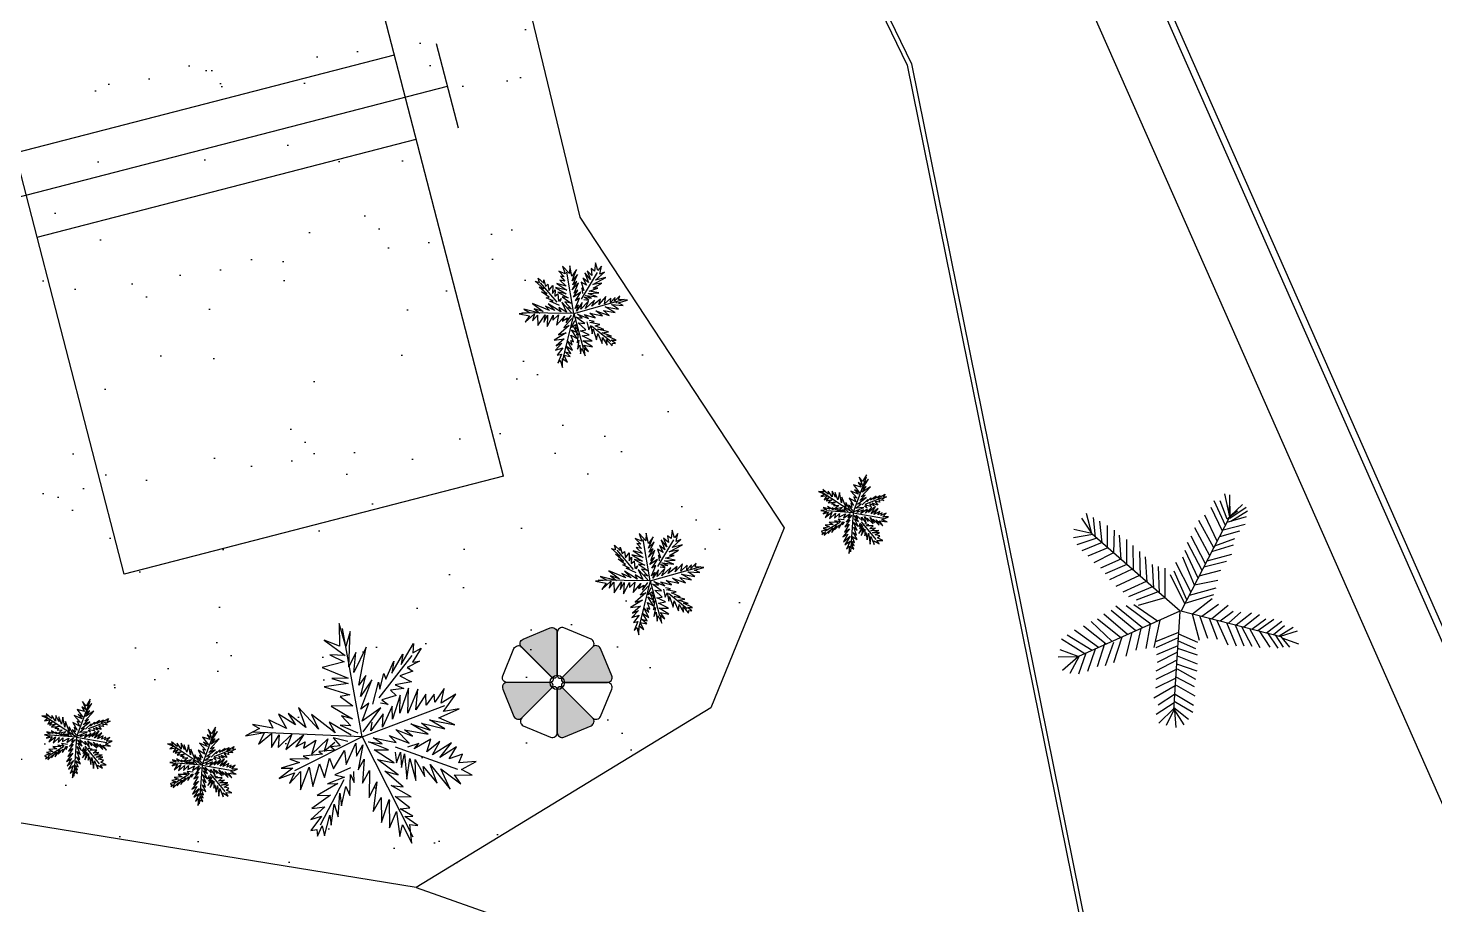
# Model space of a CAD drawing. Header units: millimetres. Extents: x 185 to 501, y 106 to 528.
# Drawn here: x 399.41 to 431.73, y 211.48 to 231.62 of the extents above; entities that cross this region are included whole.
import ezdxf

# ---------------------------------------------------------------- set-up
doc = ezdxf.new("R2010")
doc.units = ezdxf.units.MM
for name, color, linetype in [('aceras', 7, 'Continuous'), ('arboles', 84, 'Continuous'), ('arena playa', 253, 'Continuous'), ('cerca', 50, 'Continuous'), ('pavimento', 252, 'Continuous'), ('SITE_FURNISHINGS', 230, 'Continuous')]:
    doc.layers.add(name, color=color, linetype=linetype)

msp = doc.modelspace()

# ---------------------------------------------------------------- hatches: boundary and pattern name
msp.add_hatch(color=230).paths.add_polyline_path([(411.557, 217.744, 0.534511), (411.405, 217.846), (410.778, 217.586, 0.475071), (410.729, 217.423, -0.059116), (410.75, 217.407), (411.448, 216.709, -0.187719), (411.557, 216.757, 0.000562), (411.557, 216.757)])
h = msp.add_hatch(color=230)
edge = h.paths.add_edge_path()
edge.add_arc((411.729, 216.661), 0.0682, 135, 270)
edge.add_line((411.729, 216.592), (412.716, 216.592))
edge.add_arc((412.716, 216.702), 0.11, 270, 382.5)
edge.add_line((412.817, 216.744), (412.558, 217.371))
edge.add_arc((412.456, 217.329), 0.11, 22.5, 135)
edge.add_line((412.378, 217.407), (411.68, 216.709))
edge = h.paths.add_edge_path()
edge.add_arc((411.632, 216.428), 0.0682, 45, 180)
edge.add_line((411.564, 216.428), (411.564, 215.441))
edge.add_arc((411.674, 215.441), 0.11, 180, 292.5)
edge.add_line((411.716, 215.339), (412.343, 215.599))
edge.add_arc((412.301, 215.7), 0.11, 292.5, 405)
edge.add_line((412.378, 215.778), (411.68, 216.476))
edge = h.paths.add_edge_path()
edge.add_arc((410.672, 215.856), 0.11, 202.5, 315)
edge.add_line((410.75, 215.778), (411.448, 216.476))
edge.add_arc((411.4, 216.524), 0.0682, 315, 450)
edge.add_line((411.4, 216.592), (410.412, 216.592))
edge.add_arc((410.412, 216.483), 0.11, 90, 202.5)
edge.add_line((410.311, 216.44), (410.57, 215.814))
at = {"layer": 'arena playa'}
h = msp.add_hatch(dxfattribs=at)
h.set_pattern_fill('AR-SAND', color=256, scale=0.07, style=0)
h.set_pattern_definition([(37.5, (-1998.5492, 57.1), (-0.1120022, 3.4258927), [0, -2.70256, 0, -3.0226, 0, -2.88925]), (7.5, (-1998.5492, 57.1), (3.146663, 5.017776), [0, -1.45796, 0, -2.43586, 0, -0.93345]), (327.5, (-2000.7362, 57.1), (5.5369466, 0.0100603), [0, -0.889, 0, -3.2004, 0, -4.1783]), (317.5, (-2000.736, 57.1), (5.344895, 1.560505), [0, -0.4445, 0, -2.09804, 0, -2.4003])])
h.paths.add_polyline_path([(384.825, 236.855), (376.93, 236.855), (373.547, 232.348), (373.171, 227.091), (370.915, 220.143), (374.675, 215.449), (378.998, 203.807), (384.638, 202.117), (392.345, 206.248), (394.6, 210.942), (399.112, 213.383), (408.323, 211.881), (415.09, 216.012), (416.782, 220.143), (412.082, 227.278), (410.767, 232.724), (410.579, 238.732), (405.691, 245.868), (397.796, 247.558), (391.969, 245.68), (391.781, 238.357)])

# ---------------------------------------------------------------- linework, layer by layer
at = {"layer": 'aceras'}
for points in [[(359.006, 138.686), (400.473, 138.686, 0.077072), (460.859, 148.303), (388.599, 311.752)], [(359.006, 138.686), (400.473, 138.686, 0.077072), (460.859, 148.303), (388.599, 311.752)], [(361.939, 136.286), (400.476, 136.286, 0.073569), (458.689, 145.14, 0.515025), (461.377, 151.212), (391.564, 309.126)], [(361.939, 136.286), (400.476, 136.286, 0.073569), (458.689, 145.14, 0.515025), (461.377, 151.212), (391.564, 309.126)], [(361.944, 136.436), (400.476, 136.436, 0.073578), (458.652, 145.286, 0.516303), (461.244, 151.143), (391.432, 309.053)], [(361.944, 136.436), (400.476, 136.436, 0.073578), (458.652, 145.286, 0.516303), (461.244, 151.143), (391.432, 309.053)]]:
    msp.add_lwpolyline(points, format="xyb", dxfattribs=at)
at = {"layer": 'arboles', "linetype": 'Continuous'}
for p, q in [((411.943, 225.066), (411.782, 226.014)), ((412.118, 225.397), (412.486, 226.012)), ((411.562, 225.329), (411.182, 225.77)), ((411.943, 225.066), (413.113, 225.394)), ((411.943, 225.066), (410.748, 225.086)), ((411.943, 225.066), (411.66, 223.905)), ((411.943, 225.066), (412.159, 224.274)), ((412.361, 224.78), (412.792, 224.432)), ((418.362, 220.489), (418.672, 221.313)), ((418.362, 220.489), (417.626, 220.973)), ((418.639, 220.688), (419.039, 220.843)), ((426.916, 220.199), (426.66, 220.763)), ((426.956, 220.343), (426.798, 220.766)), ((427.018, 220.395), (426.901, 220.929)), ((427.011, 220.425), (427.02, 220.903)), ((418.362, 220.489), (417.759, 220.536)), ((418.362, 220.489), (418.299, 219.595)), ((418.362, 220.489), (419.059, 220.366)), ((423.847, 220.01), (423.725, 220.472)), ((426.847, 220.065), (426.592, 220.611)), ((427.015, 220.366), (427.391, 220.618)), ((427.028, 220.414), (427.029, 220.648)), ((427.028, 220.414), (427.193, 220.538)), ((427.034, 220.419), (427.309, 220.684)), ((427.039, 220.299), (427.421, 220.535)), ((418.06, 220.269), (417.712, 220.057)), ((418.548, 220.285), (418.883, 219.877)), ((423.844, 220.021), (423.614, 220.365)), ((423.935, 219.933), (423.888, 220.385)), ((424.085, 219.802), (424.033, 220.298)), ((424.205, 219.696), (424.204, 220.196)), ((425.905, 218.244), (427.028, 220.414)), ((426.556, 219.502), (426.212, 220.145)), ((426.649, 219.682), (426.303, 220.31)), ((426.728, 219.835), (426.443, 220.437)), ((426.865, 220.1), (427.372, 220.231)), ((426.955, 220.274), (427.399, 220.406)), ((427.028, 220.414), (426.956, 220.343)), ((413.699, 218.926), (413.538, 219.874)), ((413.875, 219.257), (414.243, 219.872)), ((423.869, 219.991), (423.43, 219.914)), ((423.845, 220.017), (423.434, 220.109)), ((423.964, 219.907), (423.504, 219.751)), ((424.082, 219.804), (423.614, 219.614)), ((425.88, 218.227), (423.857, 220.001)), ((424.356, 219.564), (424.368, 220.089)), ((424.522, 219.418), (424.486, 219.977)), ((424.651, 219.305), (424.652, 219.874)), ((426.382, 219.166), (426.048, 219.807)), ((426.459, 219.315), (426.129, 219.954)), ((426.675, 219.733), (427.133, 219.899)), ((426.786, 219.948), (427.246, 220.079)), ((413.318, 219.189), (412.938, 219.63)), ((424.215, 219.688), (423.757, 219.497)), ((424.346, 219.573), (423.891, 219.339)), ((424.803, 219.172), (424.796, 219.737)), ((424.966, 219.028), (424.952, 219.601)), ((425.116, 218.897), (425.082, 219.478)), ((426.29, 218.989), (425.995, 219.624)), ((426.497, 219.388), (427.062, 219.536)), ((426.605, 219.598), (427.104, 219.754)), ((413.699, 218.926), (414.87, 219.254)), ((424.511, 219.428), (424.044, 219.22)), ((424.651, 219.305), (424.15, 219.085)), ((424.778, 219.194), (424.253, 218.953)), ((425.27, 218.762), (425.238, 219.299)), ((425.406, 218.643), (425.381, 219.259)), ((425.536, 218.529), (425.532, 219.22)), ((426.03, 218.487), (425.736, 219.147)), ((426.119, 218.674), (425.774, 219.351)), ((426.208, 218.831), (425.935, 219.467)), ((426.317, 219.042), (426.809, 219.17)), ((426.424, 219.248), (426.939, 219.377)), ((413.699, 218.926), (412.504, 218.946)), ((413.699, 218.926), (413.416, 217.765)), ((413.699, 218.926), (413.915, 218.134)), ((424.939, 219.052), (424.396, 218.798)), ((425.096, 218.915), (424.559, 218.665)), ((425.984, 218.398), (425.654, 219.068)), ((426.21, 218.835), (426.741, 218.945)), ((414.118, 218.64), (414.548, 218.293)), ((425.243, 218.786), (424.688, 218.561)), ((425.371, 218.673), (424.863, 218.486)), ((425.526, 218.538), (424.912, 218.362)), ((425.991, 218.411), (426.65, 218.611)), ((426.088, 218.599), (426.708, 218.769)), ((426.158, 218.169), (426.612, 218.519)), ((425.866, 218.23), (423.543, 217.19)), ((424.858, 217.779), (424.293, 218.246)), ((425.011, 217.848), (424.401, 218.344)), ((425.201, 217.933), (424.635, 218.353)), ((425.359, 218.003), (424.815, 218.379)), ((425.873, 218.222), (425.727, 215.954)), ((425.894, 218.237), (428.188, 217.651)), ((426.373, 218.115), (426.757, 218.389)), ((426.597, 218.057), (426.98, 218.371)), ((426.797, 218.006), (427.094, 218.23)), ((426.989, 217.957), (427.274, 218.206)), ((427.16, 217.914), (427.518, 218.192)), ((424.176, 217.474), (423.658, 217.888)), ((424.315, 217.536), (423.829, 217.994)), ((424.509, 217.623), (423.979, 218.05)), ((424.669, 217.695), (424.125, 218.16)), ((425.189, 217.927), (425.089, 217.375)), ((425.408, 218.025), (425.274, 217.394)), ((426.149, 218.172), (426.313, 217.565)), ((426.322, 218.128), (426.503, 217.607)), ((426.544, 218.071), (426.725, 217.59)), ((426.712, 218.028), (426.976, 217.455)), ((426.943, 217.969), (427.16, 217.433)), ((427.143, 217.918), (427.342, 217.436)), ((427.289, 217.881), (427.526, 217.425)), ((427.338, 217.868), (427.698, 218.15)), ((427.526, 217.82), (427.842, 218.053)), ((427.66, 217.786), (428.032, 218.049)), ((427.862, 217.735), (428.213, 218)), ((428.021, 217.694), (428.278, 217.898)), ((428.151, 217.661), (428.476, 217.861)), ((407.08, 215.34), (406.628, 217.831)), ((423.684, 217.253), (423.152, 217.588)), ((423.852, 217.328), (423.281, 217.682)), ((424.001, 217.395), (423.446, 217.79)), ((424.536, 217.635), (424.347, 217.046)), ((424.767, 217.738), (424.631, 217.193)), ((424.977, 217.832), (424.861, 217.336)), ((425.842, 217.742), (425.307, 217.525)), ((425.834, 217.62), (425.315, 217.388)), ((425.83, 217.552), (426.231, 217.372)), ((425.84, 217.709), (426.279, 217.516)), ((427.47, 217.835), (427.71, 217.396)), ((427.691, 217.778), (427.937, 217.403)), ((427.885, 217.729), (428.121, 217.378)), ((428.059, 217.684), (428.246, 217.4)), ((428.179, 217.653), (428.576, 217.776)), ((428.182, 217.653), (428.393, 217.404)), ((428.21, 217.62), (428.599, 217.48)), ((407.47, 216.241), (408.229, 217.212)), ((423.533, 217.186), (423.118, 217.343)), ((423.709, 217.264), (423.54, 216.781)), ((423.925, 217.361), (423.747, 216.844)), ((424.143, 217.5), (423.97, 216.95)), ((424.345, 217.508), (424.157, 216.973)), ((425.822, 217.433), (425.335, 217.225)), ((425.813, 217.286), (425.346, 217.054)), ((425.808, 217.207), (426.268, 217.023)), ((425.819, 217.38), (426.27, 217.224)), ((423.548, 217.183), (423.071, 217.172)), ((423.531, 217.182), (423.171, 216.869)), ((423.555, 217.195), (423.345, 216.797)), ((425.787, 216.892), (425.315, 216.658)), ((425.801, 217.108), (425.317, 216.852)), ((425.796, 217.023), (426.26, 216.862)), ((425.811, 216.904), (426.227, 216.666)), ((425.774, 216.693), (425.311, 216.465)), ((425.776, 216.725), (426.199, 216.499)), ((425.763, 216.517), (425.273, 216.235)), ((425.75, 216.314), (425.372, 216.071)), ((425.762, 216.322), (426.185, 216.07)), ((425.787, 216.53), (426.212, 216.283)), ((400.52, 215.335), (400.83, 216.16)), ((407.08, 215.34), (408.984, 216.066)), ((425.738, 216.127), (425.325, 215.859)), ((425.729, 215.994), (425.386, 215.655)), ((425.726, 215.947), (425.555, 215.605)), ((425.728, 215.976), (425.961, 215.619)), ((425.731, 216.02), (426.07, 215.749)), ((425.74, 216.166), (426.166, 215.911)), ((425.746, 215.949), (425.777, 215.558)), ((400.52, 215.335), (399.785, 215.82)), ((400.797, 215.535), (401.197, 215.689)), ((400.52, 215.335), (399.917, 215.382)), ((400.52, 215.335), (400.457, 214.442)), ((400.52, 215.335), (401.218, 215.212)), ((403.403, 214.695), (403.714, 215.52)), ((407.08, 215.34), (404.552, 215.447)), ((407.08, 215.34), (405.526, 214.563)), ((407.08, 215.34), (408.247, 213.043)), ((400.218, 215.116), (399.87, 214.903)), ((400.706, 215.131), (401.041, 214.724)), ((403.403, 214.695), (402.668, 215.18)), ((403.68, 214.895), (404.08, 215.049)), ((407.841, 215.112), (409.271, 214.602)), ((403.403, 214.695), (402.8, 214.742)), ((403.403, 214.695), (403.34, 213.802)), ((403.403, 214.695), (404.101, 214.572)), ((403.101, 214.476), (402.753, 214.263)), ((403.589, 214.491), (403.925, 214.084)), ((406.66, 214.352), (406.117, 213.313))]:
    msp.add_line(p, q, dxfattribs=at)
at = {"layer": 'arboles', "linetype": 'Continuous', "flags": 128}
for points in [[(411.961, 224.903), (411.892, 224.755), (411.989, 224.813), (411.982, 224.712), (412.027, 224.751), (412.004, 224.575), (412.042, 224.607), (412.02, 224.397), (412.063, 224.453), (412.027, 224.25), (412.082, 224.344), (412.101, 224.138), (412.127, 224.263), (412.209, 224.097), (412.181, 224.271), (412.282, 224.196), (412.179, 224.338), (412.375, 224.299), (412.15, 224.439), (412.363, 224.438), (412.138, 224.555), (412.294, 224.581), (412.1, 224.673), (412.22, 224.693), (412.048, 224.852), (412.202, 224.839), (411.995, 224.987), (412.134, 224.964), (412.027, 225.055), (412.283, 224.954), (412.181, 225.042), (412.436, 224.972), (412.313, 225.074), (412.602, 225.014), (412.453, 225.128), (412.758, 225.024), (412.625, 225.14), (412.893, 225.09), (412.664, 225.222), (412.968, 225.165), (412.809, 225.274), (413.081, 225.255), (412.964, 225.311), (413.176, 225.371), (412.974, 225.389), (413.002, 225.47), (412.879, 225.351), (412.893, 225.438), (412.787, 225.318), (412.796, 225.423), (412.647, 225.29), (412.683, 225.46), (412.521, 225.273), (412.56, 225.398), (412.356, 225.234), (412.42, 225.371), (412.214, 225.181), (412.284, 225.352), (412.103, 225.166), (412.135, 225.319), (412.007, 225.125), (412.056, 225.266), (411.977, 225.183), (412.072, 225.419), (411.983, 225.357), (412.11, 225.555), (411.935, 225.44), (412.04, 225.604), (411.956, 225.534), (412.053, 225.775), (411.907, 225.614), (412.014, 225.804), (411.921, 225.728), (412.032, 225.963), (411.904, 225.819), (412.009, 226.077), (411.903, 225.923), (411.85, 226.159), (411.845, 225.984), (411.687, 226.152), (411.749, 225.979), (411.6, 226.04), (411.727, 225.913), (411.638, 225.922), (411.74, 225.813), (411.621, 225.836), (411.769, 225.696), (411.551, 225.759), (411.785, 225.604), (411.522, 225.662), (411.768, 225.519), (411.577, 225.559), (411.819, 225.428), (411.679, 225.451), (411.881, 225.305), (411.742, 225.337), (411.895, 225.171), (411.806, 225.203)], [(412.174, 225.387), (412.289, 225.376), (412.184, 225.443), (412.35, 225.421), (412.211, 225.48), (412.485, 225.451), (412.274, 225.527), (412.519, 225.545), (412.294, 225.584), (412.495, 225.649), (412.386, 225.651), (412.592, 225.768), (412.38, 225.731), (412.684, 225.891), (412.447, 225.836), (412.65, 226.018), (412.543, 225.968), (412.581, 226.154), (412.5, 226.055), (412.445, 226.228), (412.423, 226.041), (412.34, 226.098), (412.361, 225.944), (412.249, 226.047), (412.326, 225.85), (412.196, 226.005), (412.282, 225.777), (412.154, 225.881), (412.238, 225.721), (412.111, 225.791), (412.179, 225.595), (412.13, 225.655), (412.147, 225.527)], [(411.617, 225.249), (411.393, 225.355), (411.47, 225.356), (411.312, 225.431), (411.377, 225.44), (411.205, 225.565), (411.326, 225.517), (411.147, 225.676), (411.255, 225.635), (411.058, 225.812), (411.154, 225.783), (411.125, 225.883), (411.255, 225.762), (411.257, 225.838), (411.298, 225.691), (411.35, 225.744), (411.373, 225.595), (411.46, 225.708), (411.459, 225.528), (411.515, 225.612), (411.506, 225.466), (411.574, 225.517), (411.591, 225.355), (411.652, 225.414), (411.624, 225.333)], [(411.888, 225.087), (411.671, 225.327), (411.775, 225.101), (411.598, 225.208), (411.645, 225.109), (411.356, 225.29), (411.509, 225.133), (411.296, 225.234), (411.384, 225.139), (410.996, 225.299), (411.239, 225.114), (411.032, 225.178), (411.167, 225.075), (410.795, 225.164), (410.945, 225.086), (410.686, 225.061), (410.929, 225.017), (410.831, 224.866), (411.042, 225.057), (410.999, 224.897), (411.107, 225.033), (411.119, 224.79), (411.288, 225.041), (411.257, 224.868), (411.344, 225.031), (411.329, 224.767), (411.468, 225.026), (411.466, 224.916), (411.592, 225.034), (411.549, 224.8), (411.728, 225.003), (411.675, 224.891), (411.799, 224.969), (411.769, 224.856), (411.888, 225.031)], [(411.902, 224.954), (411.716, 224.744), (411.841, 224.789), (411.595, 224.574), (411.767, 224.62), (411.494, 224.452), (411.722, 224.488), (411.536, 224.328), (411.673, 224.384), (411.523, 224.224), (411.694, 224.28), (411.564, 224.111), (411.659, 224.136), (411.577, 223.928), (411.635, 223.994), (411.683, 223.827), (411.688, 224.035), (411.801, 223.949), (411.714, 224.11), (411.863, 224.08), (411.744, 224.189), (411.876, 224.15), (411.764, 224.324), (411.912, 224.227), (411.796, 224.446), (411.909, 224.339), (411.874, 224.449), (411.937, 224.419), (411.879, 224.567), (412.02, 224.49), (411.89, 224.696), (412.013, 224.631), (411.94, 224.766)], [(412.247, 224.878), (412.288, 224.695), (412.334, 224.793), (412.369, 224.599), (412.387, 224.708), (412.47, 224.465), (412.494, 224.607), (412.597, 224.381), (412.606, 224.52), (412.71, 224.344), (412.698, 224.467), (412.827, 224.322), (412.831, 224.387), (412.904, 224.379), (412.801, 224.452), (412.915, 224.458), (412.707, 224.556), (412.814, 224.549), (412.596, 224.626), (412.742, 224.644), (412.491, 224.709), (412.632, 224.702), (412.436, 224.788), (412.541, 224.812), (412.316, 224.862), (412.411, 224.884), (412.294, 224.906)], [(418.39, 220.521), (418.611, 220.613), (418.428, 220.597), (418.546, 220.693), (418.466, 220.685), (418.663, 220.841), (418.516, 220.773), (418.639, 220.896), (418.551, 220.858), (418.759, 221.088), (418.57, 220.965), (418.666, 221.093), (418.56, 221.025), (418.715, 221.262), (418.623, 221.176), (418.671, 221.362), (418.579, 221.205), (418.499, 221.31), (418.579, 221.117), (418.478, 221.186), (418.546, 221.077), (418.374, 221.129), (418.507, 220.95), (418.395, 221.014), (418.486, 220.914), (418.307, 220.989), (418.452, 220.828), (418.376, 220.857), (418.426, 220.74), (418.275, 220.828), (418.371, 220.654), (418.307, 220.718), (418.33, 220.613), (418.26, 220.662), (418.351, 220.536)], [(418.294, 220.545), (418.195, 220.726), (418.195, 220.628), (418.107, 220.852), (418.096, 220.721), (418.047, 220.953), (418.015, 220.786), (417.951, 220.954), (417.956, 220.846), (417.882, 220.989), (417.878, 220.857), (417.793, 220.989), (417.787, 220.917), (417.663, 221.025), (417.694, 220.969), (417.567, 220.977), (417.71, 220.921), (417.622, 220.865), (417.756, 220.885), (417.697, 220.789), (417.803, 220.844), (417.743, 220.762), (417.891, 220.797), (417.787, 220.718), (417.968, 220.745), (417.866, 220.693), (417.951, 220.69), (417.915, 220.654), (418.031, 220.657), (417.943, 220.578), (418.118, 220.617), (418.042, 220.548), (418.154, 220.566)], [(418.57, 220.669), (418.699, 220.799), (418.68, 220.745), (418.771, 220.836), (418.762, 220.789), (418.891, 220.877), (418.828, 220.805), (418.982, 220.89), (418.927, 220.825), (419.099, 220.918), (419.055, 220.858), (419.132, 220.854), (419.015, 220.794), (419.067, 220.773), (418.956, 220.781), (418.979, 220.732), (418.871, 220.753), (418.927, 220.665), (418.803, 220.71), (418.847, 220.651), (418.748, 220.693), (418.767, 220.633), (418.65, 220.662), (418.675, 220.605), (418.626, 220.644)], [(418.244, 220.517), (418.159, 220.602), (418.174, 220.52), (418.107, 220.55), (418.123, 220.509), (418.006, 220.569), (418.019, 220.534), (417.878, 220.602), (417.907, 220.558), (417.775, 220.633), (417.826, 220.572), (417.678, 220.61), (417.759, 220.561), (417.623, 220.545), (417.751, 220.521), (417.674, 220.469), (417.798, 220.506), (417.723, 220.38), (417.875, 220.501), (417.822, 220.353), (417.959, 220.48), (417.938, 220.366), (418.05, 220.477), (418.034, 220.389), (418.187, 220.469), (418.14, 220.366), (418.294, 220.473), (418.244, 220.381), (418.334, 220.433), (418.2, 220.28), (418.286, 220.329), (418.174, 220.17), (418.275, 220.23), (418.162, 220.044), (418.278, 220.12), (418.13, 219.934), (418.244, 219.997), (418.143, 219.824), (418.291, 219.95), (418.176, 219.753), (418.291, 219.836), (418.211, 219.652), (418.278, 219.72), (418.267, 219.558), (418.33, 219.693), (418.379, 219.654), (418.327, 219.769), (418.384, 219.737), (418.327, 219.841), (418.398, 219.808), (418.343, 219.945), (418.452, 219.877), (418.362, 220.036), (418.439, 219.978), (418.376, 220.161), (418.455, 220.082), (418.374, 220.273), (418.475, 220.181), (418.392, 220.353), (418.489, 220.293), (418.387, 220.43), (418.472, 220.361), (418.434, 220.436), (418.574, 220.312), (418.554, 220.389), (418.659, 220.252), (418.623, 220.402), (418.711, 220.288), (418.683, 220.364), (418.826, 220.236), (418.751, 220.378), (418.856, 220.257), (418.826, 220.34), (418.962, 220.205), (418.894, 220.329), (419.047, 220.192), (418.967, 220.304), (419.143, 220.282), (419.023, 220.329), (419.179, 220.397), (419.044, 220.397), (419.122, 220.485), (419.003, 220.429), (419.031, 220.488), (418.93, 220.444), (418.976, 220.521), (418.842, 220.454), (418.94, 220.589), (418.774, 220.465), (418.88, 220.633), (418.719, 220.498), (418.795, 220.621), (418.644, 220.485), (418.694, 220.577), (418.543, 220.473), (418.6, 220.561), (418.447, 220.496), (418.491, 220.55)], [(418.156, 220.325), (418.019, 220.342), (418.075, 220.285), (417.932, 220.309), (418.003, 220.269), (417.814, 220.273), (417.907, 220.221), (417.724, 220.205), (417.819, 220.164), (417.671, 220.136), (417.759, 220.114), (417.627, 220.06), (417.671, 220.041), (417.647, 219.992), (417.723, 220.046), (417.699, 219.966), (417.819, 220.085), (417.787, 220.013), (417.894, 220.145), (417.871, 220.04), (417.978, 220.197), (417.938, 220.101), (418.047, 220.216), (418.037, 220.137), (418.127, 220.28), (418.119, 220.21), (418.163, 220.285)], [(418.527, 220.249), (418.491, 220.172), (418.563, 220.229), (418.507, 220.118), (418.582, 220.2), (418.494, 220.018), (418.6, 220.145), (418.551, 219.97), (418.634, 220.117), (418.63, 219.961), (418.658, 220.036), (418.688, 219.865), (418.715, 220.021), (418.751, 219.77), (418.771, 219.948), (418.847, 219.762), (418.839, 219.849), (418.959, 219.777), (418.91, 219.857), (419.044, 219.852), (418.919, 219.914), (418.979, 219.958), (418.867, 219.981), (418.967, 220.033), (418.811, 220.029), (418.951, 220.08), (418.771, 220.077), (418.875, 220.14), (418.743, 220.121), (418.823, 220.192), (418.671, 220.194), (418.724, 220.213), (418.631, 220.233)], [(413.718, 218.763), (413.648, 218.615), (413.745, 218.673), (413.738, 218.572), (413.783, 218.611), (413.76, 218.435), (413.798, 218.467), (413.776, 218.257), (413.819, 218.313), (413.783, 218.11), (413.838, 218.204), (413.857, 217.998), (413.883, 218.123), (413.965, 217.957), (413.937, 218.131), (414.038, 218.056), (413.935, 218.198), (414.131, 218.159), (413.906, 218.299), (414.12, 218.298), (413.894, 218.415), (414.05, 218.441), (413.856, 218.533), (413.976, 218.553), (413.804, 218.712), (413.958, 218.699), (413.751, 218.847), (413.891, 218.824), (413.783, 218.915), (414.04, 218.814), (413.938, 218.903), (414.192, 218.832), (414.069, 218.934), (414.359, 218.874), (414.209, 218.988), (414.514, 218.884), (414.382, 219), (414.649, 218.95), (414.42, 219.082), (414.724, 219.025), (414.565, 219.134), (414.837, 219.115), (414.72, 219.171), (414.932, 219.231), (414.73, 219.25), (414.758, 219.33), (414.635, 219.211), (414.65, 219.298), (414.543, 219.178), (414.553, 219.284), (414.403, 219.15), (414.44, 219.32), (414.277, 219.133), (414.317, 219.258), (414.112, 219.094), (414.177, 219.231), (413.97, 219.041), (414.04, 219.212), (413.859, 219.027), (413.891, 219.179), (413.763, 218.985), (413.813, 219.126), (413.733, 219.043), (413.828, 219.279), (413.739, 219.217), (413.866, 219.415), (413.691, 219.3), (413.796, 219.464), (413.712, 219.394), (413.81, 219.635), (413.663, 219.474), (413.77, 219.664), (413.677, 219.588), (413.788, 219.823), (413.66, 219.679), (413.765, 219.937), (413.659, 219.783), (413.607, 220.019), (413.601, 219.844), (413.443, 220.012), (413.505, 219.839), (413.356, 219.9), (413.484, 219.773), (413.394, 219.782), (413.497, 219.673), (413.377, 219.696), (413.525, 219.556), (413.307, 219.619), (413.542, 219.464), (413.278, 219.522), (413.525, 219.379), (413.333, 219.419), (413.575, 219.288), (413.435, 219.311), (413.637, 219.165), (413.499, 219.197), (413.651, 219.031), (413.562, 219.063)], [(413.93, 219.247), (414.045, 219.236), (413.94, 219.303), (414.107, 219.281), (413.967, 219.34), (414.241, 219.311), (414.03, 219.387), (414.276, 219.405), (414.05, 219.444), (414.252, 219.51), (414.142, 219.511), (414.348, 219.628), (414.136, 219.591), (414.44, 219.752), (414.203, 219.696), (414.406, 219.878), (414.299, 219.828), (414.337, 220.014), (414.256, 219.915), (414.201, 220.088), (414.18, 219.901), (414.096, 219.958), (414.117, 219.804), (414.005, 219.907), (414.082, 219.71), (413.952, 219.865), (414.038, 219.637), (413.91, 219.741), (413.995, 219.581), (413.867, 219.651), (413.935, 219.455), (413.887, 219.515), (413.903, 219.387)], [(413.374, 219.109), (413.15, 219.215), (413.227, 219.216), (413.068, 219.291), (413.133, 219.3), (412.961, 219.425), (413.083, 219.377), (412.903, 219.536), (413.011, 219.495), (412.814, 219.672), (412.911, 219.643), (412.881, 219.743), (413.011, 219.622), (413.013, 219.698), (413.054, 219.551), (413.106, 219.604), (413.129, 219.455), (413.216, 219.568), (413.215, 219.388), (413.271, 219.472), (413.262, 219.326), (413.33, 219.377), (413.347, 219.216), (413.408, 219.274), (413.38, 219.193)], [(413.645, 218.948), (413.427, 219.188), (413.531, 218.961), (413.354, 219.068), (413.401, 218.969), (413.112, 219.15), (413.265, 218.993), (413.052, 219.094), (413.141, 218.999), (412.752, 219.159), (412.995, 218.974), (412.788, 219.039), (412.923, 218.935), (412.551, 219.024), (412.701, 218.946), (412.442, 218.922), (412.685, 218.877), (412.587, 218.726), (412.798, 218.917), (412.755, 218.757), (412.863, 218.893), (412.875, 218.65), (413.044, 218.901), (413.013, 218.728), (413.1, 218.891), (413.085, 218.627), (413.224, 218.886), (413.223, 218.776), (413.348, 218.894), (413.305, 218.66), (413.484, 218.863), (413.431, 218.751), (413.555, 218.829), (413.525, 218.716), (413.645, 218.891)], [(413.658, 218.814), (413.472, 218.604), (413.597, 218.649), (413.352, 218.434), (413.524, 218.48), (413.25, 218.312), (413.478, 218.348), (413.292, 218.188), (413.429, 218.244), (413.279, 218.084), (413.45, 218.14), (413.32, 217.971), (413.415, 217.996), (413.333, 217.788), (413.391, 217.854), (413.439, 217.687), (413.444, 217.896), (413.557, 217.809), (413.47, 217.97), (413.619, 217.94), (413.501, 218.049), (413.633, 218.01), (413.521, 218.184), (413.669, 218.087), (413.552, 218.306), (413.665, 218.199), (413.63, 218.309), (413.693, 218.279), (413.636, 218.427), (413.777, 218.35), (413.646, 218.556), (413.769, 218.491), (413.696, 218.626)], [(414.003, 218.738), (414.044, 218.555), (414.09, 218.653), (414.126, 218.459), (414.144, 218.568), (414.226, 218.325), (414.25, 218.467), (414.353, 218.241), (414.363, 218.38), (414.466, 218.204), (414.454, 218.327), (414.583, 218.182), (414.587, 218.247), (414.66, 218.24), (414.557, 218.312), (414.671, 218.318), (414.463, 218.416), (414.57, 218.409), (414.352, 218.486), (414.498, 218.504), (414.248, 218.569), (414.388, 218.562), (414.192, 218.648), (414.297, 218.672), (414.073, 218.722), (414.167, 218.744), (414.05, 218.766)], [(407.104, 215.461), (407.512, 216.012), (407.085, 215.704), (407.234, 216.115), (407.048, 215.977), (407.303, 216.652), (407.042, 216.269), (407.163, 216.753), (407.002, 216.53), (407.174, 217.404), (406.89, 216.822), (406.938, 217.278), (406.778, 216.955), (406.81, 217.766), (406.71, 217.421), (406.552, 217.949), (406.559, 217.426), (406.206, 217.567), (406.69, 217.208), (406.339, 217.23), (406.666, 217.063), (406.166, 216.937), (406.758, 216.69), (406.387, 216.684), (406.761, 216.57), (406.207, 216.491), (406.801, 216.309), (406.573, 216.268), (406.869, 216.055), (406.366, 216.049), (406.861, 215.76), (406.607, 215.823), (406.821, 215.598), (406.574, 215.614), (406.986, 215.438)], [(407.327, 216.092), (407.455, 216.601), (407.488, 216.441), (407.578, 216.801), (407.624, 216.671), (407.812, 217.079), (407.764, 216.807), (408.019, 217.245), (407.978, 217.004), (408.264, 217.487), (408.244, 217.274), (408.441, 217.377), (408.242, 217.057), (408.401, 217.083), (408.114, 216.938), (408.244, 216.852), (407.946, 216.742), (408.216, 216.608), (407.842, 216.537), (408.039, 216.455), (407.731, 216.413), (407.866, 216.293), (407.537, 216.191), (407.683, 216.088), (407.504, 216.113)], [(406.749, 215.233), (406.414, 215.317), (406.574, 215.139), (406.363, 215.112), (406.462, 215.035), (406.086, 215.01), (406.169, 214.943), (405.723, 214.903), (405.858, 214.836), (405.42, 214.827), (405.639, 214.753), (405.218, 214.627), (405.488, 214.625), (405.178, 214.386), (405.527, 214.517), (405.414, 214.275), (405.667, 214.548), (405.667, 214.125), (405.864, 214.65), (405.951, 214.206), (406.1, 214.723), (406.22, 214.409), (406.33, 214.85), (406.421, 214.609), (406.679, 215.033), (406.717, 214.707), (406.939, 215.199), (406.95, 214.899), (407.094, 215.16), (406.99, 214.586), (407.131, 214.834), (407.091, 214.277), (407.251, 214.573), (407.246, 213.948), (407.421, 214.306), (407.331, 213.629), (407.517, 213.952), (407.525, 213.376), (407.704, 213.905), (407.711, 213.25), (407.871, 213.626), (407.945, 213.053), (408.012, 213.32), (408.225, 212.904), (408.18, 213.331), (408.359, 213.306), (408.061, 213.512), (408.247, 213.519), (407.954, 213.691), (408.177, 213.714), (407.839, 213.971), (408.207, 213.964), (407.75, 214.224), (408.027, 214.194), (407.602, 214.551), (407.912, 214.474), (407.432, 214.825), (407.816, 214.748), (407.356, 215.048), (407.686, 215.045), (407.231, 215.232), (407.543, 215.186), (407.338, 215.317), (407.867, 215.217), (407.703, 215.377), (408.165, 215.195), (407.855, 215.511), (408.24, 215.362), (408.058, 215.506), (408.6, 215.403), (408.204, 215.641), (408.644, 215.498), (408.447, 215.66), (408.981, 215.526), (408.63, 215.732), (409.209, 215.62), (408.846, 215.777), (409.313, 215.984), (408.948, 215.923), (409.233, 216.321), (408.899, 216.12), (408.963, 216.454), (408.751, 216.138), (408.733, 216.327), (408.549, 216.069), (408.548, 216.327), (408.318, 215.962), (408.359, 216.441), (408.135, 215.89), (408.146, 216.461), (407.95, 215.89), (407.955, 216.304), (407.782, 215.747), (407.771, 216.047), (407.552, 215.567), (407.562, 215.868), (407.281, 215.483), (407.31, 215.68)], [(400.549, 215.368), (400.769, 215.459), (400.586, 215.443), (400.704, 215.539), (400.624, 215.531), (400.821, 215.687), (400.675, 215.62), (400.797, 215.742), (400.709, 215.705), (400.917, 215.935), (400.728, 215.812), (400.824, 215.939), (400.719, 215.872), (400.873, 216.108), (400.782, 216.023), (400.829, 216.208), (400.738, 216.051), (400.657, 216.157), (400.738, 215.963), (400.637, 216.032), (400.704, 215.923), (400.533, 215.975), (400.665, 215.796), (400.553, 215.86), (400.645, 215.76), (400.465, 215.835), (400.61, 215.675), (400.534, 215.703), (400.585, 215.586), (400.434, 215.675), (400.53, 215.5), (400.465, 215.564), (400.489, 215.459), (400.418, 215.508), (400.509, 215.382)], [(406.832, 215.378), (406.32, 215.678), (406.464, 215.437), (405.916, 215.858), (406.082, 215.519), (405.619, 216.018), (405.788, 215.56), (405.38, 215.88), (405.552, 215.619), (405.158, 215.863), (405.346, 215.532), (404.941, 215.733), (405.032, 215.545), (404.565, 215.629), (404.726, 215.536), (404.4, 215.367), (404.835, 215.442), (404.701, 215.172), (405.001, 215.421), (404.999, 215.098), (405.178, 215.389), (405.152, 215.099), (405.465, 215.403), (405.325, 215.056), (405.732, 215.389), (405.557, 215.11), (405.771, 215.228), (405.735, 215.085), (406.018, 215.265), (405.917, 214.94), (406.29, 215.296), (406.206, 215.013), (406.456, 215.221)], [(400.453, 215.391), (400.353, 215.572), (400.353, 215.475), (400.265, 215.698), (400.254, 215.568), (400.205, 215.799), (400.174, 215.632), (400.109, 215.801), (400.114, 215.692), (400.04, 215.835), (400.037, 215.703), (399.952, 215.835), (399.945, 215.763), (399.821, 215.872), (399.853, 215.815), (399.725, 215.823), (399.868, 215.768), (399.78, 215.711), (399.914, 215.731), (399.856, 215.635), (399.961, 215.69), (399.901, 215.609), (400.049, 215.643), (399.945, 215.564), (400.127, 215.591), (400.024, 215.539), (400.109, 215.536), (400.073, 215.5), (400.19, 215.503), (400.101, 215.424), (400.276, 215.464), (400.201, 215.394), (400.312, 215.412)], [(400.728, 215.516), (400.857, 215.645), (400.838, 215.591), (400.93, 215.683), (400.92, 215.635), (401.049, 215.723), (400.986, 215.651), (401.141, 215.736), (401.086, 215.672), (401.257, 215.764), (401.213, 215.705), (401.29, 215.7), (401.174, 215.64), (401.226, 215.62), (401.114, 215.627), (401.138, 215.579), (401.029, 215.599), (401.086, 215.511), (400.961, 215.557), (401.005, 215.497), (400.906, 215.539), (400.925, 215.479), (400.808, 215.508), (400.834, 215.451), (400.785, 215.49)], [(400.402, 215.363), (400.317, 215.448), (400.333, 215.366), (400.265, 215.396), (400.281, 215.355), (400.164, 215.415), (400.177, 215.38), (400.037, 215.448), (400.065, 215.404), (399.933, 215.479), (399.985, 215.418), (399.837, 215.456), (399.917, 215.407), (399.782, 215.391), (399.909, 215.368), (399.832, 215.316), (399.957, 215.352), (399.881, 215.226), (400.034, 215.347), (399.98, 215.199), (400.117, 215.327), (400.097, 215.212), (400.208, 215.324), (400.193, 215.235), (400.345, 215.316), (400.298, 215.212), (400.453, 215.319), (400.402, 215.227), (400.492, 215.279), (400.358, 215.127), (400.445, 215.175), (400.333, 215.016), (400.434, 215.076), (400.32, 214.89), (400.437, 214.966), (400.289, 214.78), (400.402, 214.843), (400.301, 214.67), (400.449, 214.796), (400.334, 214.599), (400.449, 214.683), (400.369, 214.498), (400.437, 214.566), (400.426, 214.404), (400.489, 214.539), (400.538, 214.5), (400.486, 214.615), (400.542, 214.583), (400.486, 214.687), (400.556, 214.654), (400.501, 214.791), (400.61, 214.724), (400.52, 214.883), (400.597, 214.824), (400.534, 215.007), (400.613, 214.928), (400.533, 215.119), (400.634, 215.027), (400.55, 215.199), (400.648, 215.139), (400.545, 215.276), (400.63, 215.207), (400.593, 215.283), (400.733, 215.158), (400.712, 215.235), (400.818, 215.098), (400.782, 215.248), (400.87, 215.135), (400.841, 215.21), (400.985, 215.083), (400.909, 215.224), (401.015, 215.103), (400.985, 215.187), (401.12, 215.051), (401.052, 215.175), (401.205, 215.038), (401.125, 215.15), (401.301, 215.128), (401.182, 215.175), (401.338, 215.243), (401.202, 215.243), (401.281, 215.331), (401.161, 215.275), (401.189, 215.335), (401.089, 215.29), (401.134, 215.368), (401.001, 215.3), (401.098, 215.435), (400.933, 215.311), (401.038, 215.479), (400.878, 215.344), (400.953, 215.467), (400.802, 215.331), (400.853, 215.423), (400.701, 215.319), (400.758, 215.407), (400.605, 215.342), (400.649, 215.396)], [(403.432, 214.728), (403.652, 214.819), (403.469, 214.803), (403.588, 214.899), (403.507, 214.891), (403.704, 215.047), (403.558, 214.98), (403.68, 215.102), (403.592, 215.065), (403.8, 215.295), (403.611, 215.172), (403.707, 215.299), (403.602, 215.232), (403.756, 215.468), (403.665, 215.383), (403.712, 215.569), (403.621, 215.411), (403.54, 215.517), (403.621, 215.323), (403.52, 215.392), (403.588, 215.284), (403.416, 215.335), (403.548, 215.156), (403.436, 215.221), (403.528, 215.12), (403.348, 215.195), (403.493, 215.035), (403.418, 215.063), (403.468, 214.947), (403.317, 215.035), (403.413, 214.86), (403.348, 214.924), (403.372, 214.819), (403.301, 214.868), (403.392, 214.742)], [(407.844, 214.992), (407.869, 214.748), (407.964, 214.995), (407.987, 214.64), (408.052, 214.953), (408.105, 214.373), (408.176, 214.843), (408.314, 214.34), (408.303, 214.824), (408.522, 214.433), (408.48, 214.661), (408.808, 214.282), (408.643, 214.706), (409.103, 214.142), (408.89, 214.611), (409.351, 214.265), (409.204, 214.467), (409.606, 214.465), (409.367, 214.591), (409.704, 214.777), (409.306, 214.745), (409.389, 214.942), (409.078, 214.835), (409.246, 215.11), (408.869, 214.867), (409.137, 215.203), (408.699, 214.93), (408.863, 215.239), (408.564, 214.997), (408.658, 215.29), (408.279, 215.068), (408.383, 215.194), (408.123, 215.107)], [(400.314, 215.171), (400.177, 215.188), (400.234, 215.131), (400.09, 215.155), (400.161, 215.116), (399.972, 215.119), (400.065, 215.067), (399.883, 215.051), (399.977, 215.01), (399.829, 214.982), (399.917, 214.96), (399.785, 214.906), (399.829, 214.887), (399.805, 214.839), (399.881, 214.892), (399.857, 214.812), (399.977, 214.931), (399.945, 214.859), (400.053, 214.991), (400.029, 214.886), (400.136, 215.043), (400.097, 214.947), (400.205, 215.062), (400.196, 214.983), (400.286, 215.127), (400.278, 215.056), (400.322, 215.131)], [(400.686, 215.095), (400.649, 215.018), (400.722, 215.075), (400.665, 214.964), (400.741, 215.046), (400.653, 214.864), (400.758, 214.991), (400.709, 214.816), (400.793, 214.963), (400.788, 214.807), (400.816, 214.883), (400.846, 214.711), (400.873, 214.867), (400.909, 214.616), (400.93, 214.794), (401.005, 214.609), (400.997, 214.695), (401.117, 214.623), (401.068, 214.703), (401.202, 214.698), (401.078, 214.76), (401.138, 214.804), (401.026, 214.827), (401.125, 214.879), (400.969, 214.875), (401.109, 214.927), (400.93, 214.924), (401.034, 214.987), (400.901, 214.968), (400.982, 215.038), (400.829, 215.04), (400.882, 215.059), (400.79, 215.079)], [(403.336, 214.751), (403.236, 214.932), (403.236, 214.835), (403.148, 215.058), (403.137, 214.928), (403.088, 215.159), (403.057, 214.992), (402.992, 215.161), (402.997, 215.052), (402.923, 215.195), (402.92, 215.063), (402.835, 215.195), (402.829, 215.123), (402.704, 215.232), (402.736, 215.175), (402.608, 215.183), (402.751, 215.128), (402.663, 215.071), (402.797, 215.091), (402.739, 214.995), (402.844, 215.05), (402.784, 214.969), (402.933, 215.003), (402.829, 214.924), (403.01, 214.951), (402.907, 214.899), (402.992, 214.896), (402.956, 214.86), (403.073, 214.863), (402.984, 214.784), (403.159, 214.824), (403.084, 214.754), (403.195, 214.772)], [(403.611, 214.876), (403.74, 215.005), (403.721, 214.951), (403.813, 215.043), (403.803, 214.995), (403.932, 215.084), (403.869, 215.011), (404.024, 215.096), (403.969, 215.032), (404.14, 215.124), (404.096, 215.065), (404.173, 215.06), (404.057, 215), (404.109, 214.98), (403.997, 214.987), (404.021, 214.939), (403.912, 214.959), (403.969, 214.871), (403.844, 214.917), (403.888, 214.857), (403.789, 214.899), (403.808, 214.839), (403.692, 214.868), (403.717, 214.811), (403.668, 214.85)], [(403.285, 214.723), (403.2, 214.808), (403.216, 214.726), (403.148, 214.756), (403.164, 214.715), (403.047, 214.775), (403.06, 214.74), (402.92, 214.808), (402.948, 214.764), (402.816, 214.839), (402.868, 214.778), (402.72, 214.816), (402.8, 214.767), (402.665, 214.751), (402.792, 214.728), (402.715, 214.676), (402.84, 214.712), (402.764, 214.586), (402.917, 214.707), (402.863, 214.559), (403, 214.687), (402.98, 214.572), (403.092, 214.684), (403.076, 214.595), (403.229, 214.676), (403.181, 214.572), (403.336, 214.679), (403.285, 214.587), (403.375, 214.639), (403.241, 214.487), (403.328, 214.536), (403.216, 214.376), (403.317, 214.436), (403.203, 214.251), (403.32, 214.326), (403.172, 214.14), (403.285, 214.203), (403.184, 214.03), (403.333, 214.156), (403.218, 213.959), (403.333, 214.043), (403.252, 213.858), (403.32, 213.926), (403.309, 213.764), (403.372, 213.899), (403.421, 213.86), (403.369, 213.975), (403.425, 213.943), (403.369, 214.047), (403.44, 214.014), (403.384, 214.151), (403.493, 214.084), (403.403, 214.243), (403.481, 214.184), (403.418, 214.367), (403.496, 214.288), (403.416, 214.479), (403.517, 214.388), (403.433, 214.559), (403.531, 214.499), (403.429, 214.636), (403.514, 214.567), (403.476, 214.643), (403.616, 214.518), (403.595, 214.595), (403.701, 214.458), (403.665, 214.608), (403.753, 214.495), (403.725, 214.57), (403.868, 214.443), (403.792, 214.584), (403.898, 214.463), (403.868, 214.547), (404.003, 214.411), (403.936, 214.536), (404.088, 214.399), (404.008, 214.51), (404.184, 214.488), (404.065, 214.536), (404.221, 214.603), (404.085, 214.603), (404.164, 214.691), (404.044, 214.635), (404.073, 214.695), (403.972, 214.65), (404.017, 214.728), (403.884, 214.66), (403.981, 214.795), (403.816, 214.671), (403.921, 214.839), (403.761, 214.704), (403.836, 214.827), (403.685, 214.691), (403.736, 214.783), (403.584, 214.679), (403.641, 214.767), (403.488, 214.702), (403.532, 214.756)], [(406.816, 214.629), (406.452, 214.47), (406.676, 214.414), (406.288, 214.26), (406.521, 214.268), (406.05, 213.996), (406.356, 214.005), (405.929, 213.697), (406.222, 213.735), (405.899, 213.447), (406.149, 213.523), (405.902, 213.195), (406.039, 213.214), (406.053, 213.058), (406.16, 213.302), (406.22, 213.069), (406.339, 213.541), (406.368, 213.316), (406.437, 213.8), (406.534, 213.505), (406.566, 214.052), (406.61, 213.757), (406.709, 214.201), (406.802, 213.993), (406.811, 214.479), (406.896, 214.292), (406.893, 214.544)], [(403.197, 214.531), (403.06, 214.548), (403.117, 214.491), (402.973, 214.515), (403.044, 214.476), (402.855, 214.479), (402.948, 214.427), (402.766, 214.411), (402.86, 214.37), (402.712, 214.342), (402.8, 214.32), (402.668, 214.266), (402.712, 214.247), (402.688, 214.199), (402.764, 214.252), (402.74, 214.172), (402.86, 214.291), (402.829, 214.219), (402.936, 214.351), (402.912, 214.246), (403.019, 214.403), (402.98, 214.307), (403.088, 214.422), (403.079, 214.343), (403.169, 214.487), (403.161, 214.416), (403.205, 214.491)], [(403.569, 214.455), (403.532, 214.378), (403.605, 214.435), (403.548, 214.325), (403.624, 214.406), (403.536, 214.224), (403.641, 214.351), (403.592, 214.176), (403.676, 214.323), (403.671, 214.167), (403.699, 214.243), (403.729, 214.071), (403.756, 214.227), (403.792, 213.977), (403.813, 214.154), (403.888, 213.969), (403.88, 214.055), (404, 213.983), (403.951, 214.063), (404.085, 214.058), (403.961, 214.12), (404.021, 214.164), (403.909, 214.188), (404.008, 214.239), (403.852, 214.235), (403.992, 214.287), (403.813, 214.284), (403.917, 214.347), (403.784, 214.328), (403.865, 214.399), (403.712, 214.4), (403.766, 214.419), (403.673, 214.439)]]:
    msp.add_lwpolyline(points, dxfattribs=at)
at = {"layer": 'arena playa'}
for p, q in [((410.327, 221.329), (405.823, 238.756)), ((401.613, 219.077), (397.109, 236.504)), ((410.767, 232.724), (412.082, 227.278)), ((410.767, 232.724), (412.082, 227.278)), ((409.293, 229.325), (408.793, 231.261)), ((399.111, 228.759), (407.825, 231.011)), ((398.393, 227.541), (409.043, 230.293)), ((399.611, 226.823), (408.325, 229.075)), ((412.082, 227.278), (416.782, 220.143)), ((412.082, 227.278), (416.782, 220.143)), ((410.327, 221.329), (401.613, 219.077)), ((416.782, 220.143), (415.09, 216.012)), ((416.782, 220.143), (415.09, 216.012)), ((415.09, 216.012), (408.323, 211.881)), ((415.09, 216.012), (408.323, 211.881)), ((408.323, 211.881), (399.112, 213.383)), ((408.323, 211.881), (399.112, 213.383))]:
    msp.add_line(p, q, dxfattribs=at)
at = {"layer": 'cerca'}
for points in [[(368.063, 311.982), (377.526, 312.953), (385.339, 307.913), (385.664, 296.045), (393.477, 288.728), (394.453, 281.9), (393.802, 277.185), (399.336, 272.958), (403.08, 265.316), (404.226, 256.412), (412.541, 245.569), (419.701, 230.803), (423.858, 210.27), (433.821, 192.296), (434.761, 178.84), (443.57, 169.621)], [(368.113, 311.887), (377.501, 312.85), (385.24, 307.858), (385.565, 296), (393.383, 288.679), (394.352, 281.9), (393.695, 277.141), (399.257, 272.893), (402.983, 265.287), (404.13, 256.372), (412.455, 245.516), (419.605, 230.771), (423.763, 210.235), (433.722, 192.266), (434.663, 178.797), (443.487, 169.564)]]:
    msp.add_lwpolyline(points, dxfattribs=at)
at = {"layer": 'pavimento'}
msp.add_lwpolyline([(408.323, 211.881), (415.507, 209.344), (419.136, 200.961), (423.219, 195.977), (422.765, 185.328), (423.446, 176.039), (428.889, 168.789), (433.879, 163.125)], dxfattribs=at)
at = {"layer": 'SITE_FURNISHINGS', "color": 230, "linetype": 'Continuous'}
for points in [[(411.557, 216.757, -0.668179), (411.441, 216.709), (410.743, 217.407, -0.534511), (410.778, 217.586), (411.405, 217.846, -0.534511), (411.557, 217.744)], [(411.564, 216.757, 0.668179), (411.68, 216.709), (412.378, 217.407, 0.534511), (412.343, 217.586), (411.716, 217.846, 0.534511), (411.564, 217.744)], [(411.448, 216.709, -0.668179), (411.4, 216.592), (410.412, 216.592, -0.534511), (410.311, 216.744), (410.57, 217.371, -0.534511), (410.75, 217.407)], [(411.68, 216.709, 0.668179), (411.729, 216.592), (412.716, 216.592, 0.534511), (412.817, 216.744), (412.558, 217.371, 0.534511), (412.378, 217.407)], [(410.57, 215.814, 0.534511), (410.75, 215.778), (411.448, 216.476, 0.668179), (411.4, 216.592), (410.412, 216.592, 0.534511), (410.311, 216.44)], [(411.4, 216.592, -1), (411.729, 216.592, -1)], [(411.729, 216.592, 0.668179), (411.68, 216.476), (412.378, 215.778, 0.534511), (412.558, 215.814), (412.817, 216.44, 0.534511), (412.716, 216.592)], [(411.564, 216.428, 0.668179), (411.448, 216.476), (410.75, 215.778, 0.534511), (410.785, 215.599), (411.412, 215.339, 0.534511), (411.564, 215.441)], [(411.68, 216.476, 0.668179), (411.564, 216.428), (411.564, 215.441, 0.534511), (411.716, 215.339), (412.343, 215.599, 0.534511), (412.378, 215.778)]]:
    msp.add_lwpolyline(points, format="xyb", close=True, dxfattribs=at)

doc.saveas('drawing.dxf')
